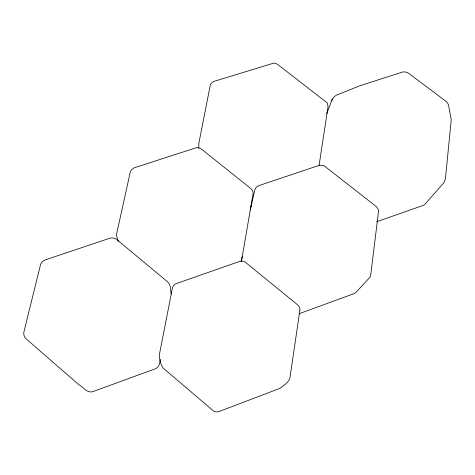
<?xml version="1.0" encoding="UTF-8"?>
<svg xmlns="http://www.w3.org/2000/svg" width="475" height="475" viewBox="0 0 475 475"><rect width="100%" height="100%" fill="white"/><g stroke="black" fill="none" stroke-linecap="round" stroke-linejoin="round"><path stroke-width="0.71" d="M198.787 148.069L198.9 143.005L210.253 85.286L211.221 83.404L213.744 81.451L274.022 63.032L277.163 64.06L327.162 102.837L328.065 106.459L319.075 165.555M241.371 261.749L253.08 193.687C253.24 191.799 252.415 189.97 251.043 188.694L200.925 148.687L197.671 147.612L196.027 147.814L133.962 167.883L131.254 170.002L130.322 171.873L116.577 234.068L116.565 235.843L118.328 241.306M160.324 359.391C159.737 362.746 159.44 367.104 155.776 368.606L92.536 391.762C86.818 393.217 83.149 386.804 78.66 384.56L25.787 338.527C24.267 336.846 23.501 334.501 23.827 332.251L40.523 264.64C41.218 262.55 42.887 260.918 44.876 260.039L109.873 238.195C112.088 237.684 114.505 237.85 116.393 239.216L167.669 281.901C171.178 284.941 170.353 289.976 171.113 294.096M250.266 210.039L254.879 189.816C255.366 187.946 256.803 186.479 258.56 185.719L319.616 165.229L323.059 165.342L324.55 166.113L376.479 206.696L378.326 209.641L378.48 211.791L370.66 275.399L370.078 277.091L355.692 292.671L354.279 293.55L298.918 313.797M241.104 261.28L242.315 256.245M326.687 113.727L332.215 99.269C333.777 96.597 336.472 94.751 339.441 93.991L359.706 85.815L402.414 72.093L404.403 71.862L406.618 72.259L408.47 73.186L446.114 101.395L447.515 102.909L448.453 104.886L451.25 119.682L445.58 177.169L445.241 179.408L443.941 182.649L424.68 204.535L423.356 205.348L376.628 221.789M331.645 100.748L332.215 99.269M250.693 206.352L251.72 206.215M299.891 310.205L289.875 378.183C288.349 382.808 283.522 385.427 279.953 388.372L218.613 411.683L216.82 411.968L214.86 411.629L213.263 410.75L163.127 368.066C160.592 364.497 159.588 359.729 159.214 355.437L172.455 287.838L173.173 286.134L174.521 284.596L176.136 283.646L239.928 261.309L241.745 261.054L243.74 261.404L245.367 262.265L297.837 305.015L299.036 306.458L299.784 308.358L299.891 310.205"/></g></svg>
